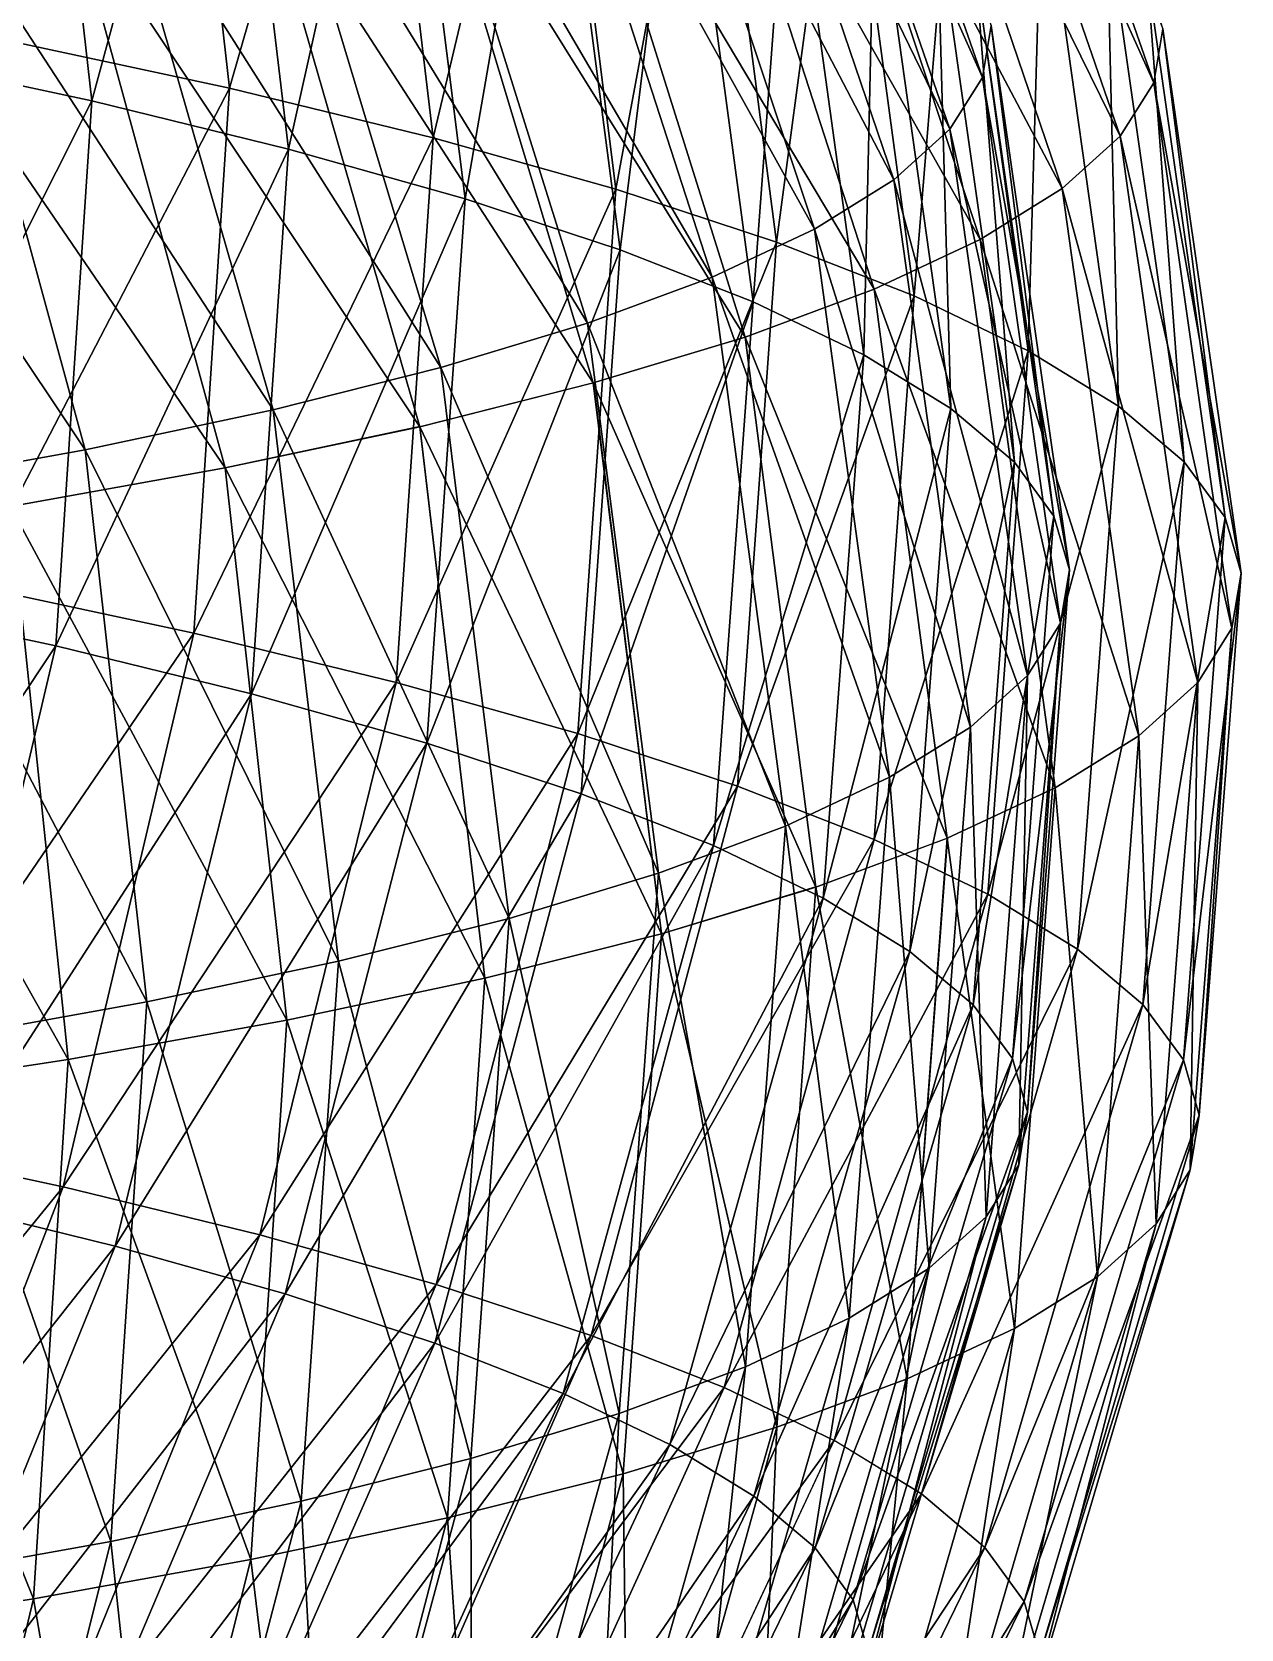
# Model space of a CAD drawing. Header units: metres. Extents: x -144 to 156, y -13 to 466.
# Drawn here: x 120.36 to 155.57, y 235.05 to 281.57 of the extents above; entities that cross this region are included whole.
import ezdxf

# ---------------------------------------------------------------- set-up
doc = ezdxf.new("R2010")
doc.units = ezdxf.units.M

msp = doc.modelspace()

# ---------------------------------------------------------------- linework, layer by layer
for points in [[(119.600586, 281.32654, -1080.3906), (124.352356, 295.54178, -1068.3182), (117.94877, 296.91205, -1076.242), (117.94887, 296.91214, -1076.2418)], [(148.03845, 280.2359, -973.2716), (141.55267, 294.7809, -961.78076), (142.45773, 296.21985, -971.1444), (142.45784, 296.21994, -971.1443)], [(148.03845, 280.2359, -973.2716), (142.45773, 296.21985, -971.1444), (148.2911, 281.7582, -983.08154), (148.29121, 281.7583, -983.0814)], [(153.02823, 280.0858, -972.98975), (146.50928, 294.57803, -961.1555), (147.4475, 296.06976, -970.86255), (147.4476, 296.06985, -970.8624)], [(153.02823, 280.0858, -972.98975), (147.4475, 296.06976, -970.86255), (153.28978, 281.66162, -983.1444), (153.28989, 281.6617, -983.1443)], [(126.11796, 279.93195, -1072.3262), (124.352356, 295.54178, -1068.3182), (119.600586, 281.32654, -1080.3906), (119.600685, 281.32663, -1080.3905)], [(126.11796, 279.93195, -1072.3262), (130.17964, 294.11777, -1059.9706), (124.352356, 295.54178, -1068.3182), (124.352455, 295.54187, -1068.3181)], [(122.10173, 279.5573, -1069.3716), (120.336136, 295.16714, -1065.3636), (115.80177, 280.9054, -1077.167), (115.80187, 280.9055, -1077.1669)], [(122.10173, 279.5573, -1069.3716), (125.965546, 293.79147, -1057.2994), (120.336136, 295.16714, -1065.3636), (120.336235, 295.16724, -1065.3635)], [(147.09404, 278.73438, -963.5008), (139.98915, 293.36893, -952.50024), (141.55267, 294.7809, -961.78076), (141.55278, 294.781, -961.78064)], [(147.09404, 278.73438, -963.5008), (141.55267, 294.7809, -961.78076), (148.03845, 280.2359, -973.2716), (148.03856, 280.236, -973.2715)], [(152.05066, 278.5315, -962.87555), (144.88841, 293.11426, -951.5346), (146.50928, 294.57803, -961.1555), (146.50938, 294.57812, -961.1554)], [(152.05066, 278.5315, -962.87555), (146.50928, 294.57803, -961.1555), (153.02823, 280.0858, -972.98975), (153.02834, 280.08588, -972.9896)], [(132.04878, 278.4826, -1063.8301), (130.17964, 294.11777, -1059.9706), (126.11796, 279.93195, -1072.3262), (126.11806, 279.93204, -1072.326)], [(132.04878, 278.4826, -1063.8301), (135.40216, 292.6469, -1051.2396), (130.17964, 294.11777, -1059.9706), (130.17975, 294.11786, -1059.9705)], [(127.8347, 278.1563, -1061.1589), (125.965546, 293.79147, -1057.2994), (122.10173, 279.5573, -1069.3716), (122.10183, 279.5574, -1069.3715)], [(127.8347, 278.1563, -1061.1589), (131.01079, 292.37054, -1048.8649), (125.965546, 293.79147, -1057.2994), (125.965645, 293.79156, -1057.2993)], [(145.46252, 277.26096, -953.81665), (137.77477, 291.99075, -943.34796), (139.98915, 293.36893, -952.50024), (139.98926, 293.36902, -952.5001)], [(145.46252, 277.26096, -953.81665), (139.98915, 293.36893, -952.50024), (147.09404, 278.73438, -963.5008), (147.09415, 278.73447, -963.5007)], [(150.36179, 277.00632, -952.8511), (142.59282, 291.68558, -942.04675), (144.88841, 293.11426, -951.5346), (144.88852, 293.11435, -951.5345)], [(150.36179, 277.00632, -952.8511), (144.88841, 293.11426, -951.5346), (152.05066, 278.5315, -962.87555), (152.05077, 278.5316, -962.8754)], [(137.36412, 276.98563, -1054.944), (135.40216, 292.6469, -1051.2396), (132.04878, 278.4826, -1063.8301), (132.04889, 278.4827, -1063.83)], [(137.36412, 276.98563, -1054.944), (139.99455, 291.1364, -1042.1678), (135.40216, 292.6469, -1051.2396), (135.40227, 292.647, -1051.2395)], [(132.97275, 276.70926, -1052.5692), (131.01079, 292.37054, -1048.8649), (127.8347, 278.1563, -1061.1589), (127.8348, 278.1564, -1061.1588)], [(132.97275, 276.70926, -1052.5692), (135.44725, 290.91135, -1040.1011), (131.01079, 292.37054, -1048.8649), (131.0109, 292.37064, -1048.8647)], [(143.15182, 275.82288, -944.2664), (134.92027, 290.65314, -934.3685), (137.77477, 291.99075, -943.34796), (137.77487, 291.99084, -943.34784)], [(143.15182, 275.82288, -944.2664), (137.77477, 291.99075, -943.34796), (145.46252, 277.26096, -953.81665), (145.46263, 277.26105, -953.8165)], [(147.96991, 275.51767, -942.9652), (139.63365, 290.2989, -932.73804), (142.59282, 291.68558, -942.04675), (142.59293, 291.68567, -942.04663)], [(147.96991, 275.51767, -942.9652), (142.59282, 291.68558, -942.04675), (150.36179, 277.00632, -952.8511), (150.3619, 277.0064, -952.85095)], [(137.49083, 275.2232, -1043.6443), (135.44725, 290.91135, -1040.1011), (132.97275, 276.70926, -1052.5692), (132.97285, 276.70935, -1052.5691)], [(137.49083, 275.2232, -1043.6443), (139.25336, 289.4209, -1031.0508), (135.44725, 290.91135, -1040.1011), (135.44736, 290.91144, -1040.101)], [(142.03812, 275.44827, -1045.711), (139.99455, 291.1364, -1042.1678), (137.36412, 276.98563, -1054.944), (137.36423, 276.98572, -1054.9438)], [(142.03812, 275.44827, -1045.711), (143.93439, 289.5936, -1032.7994), (139.99455, 291.1364, -1042.1678), (139.99466, 291.1365, -1042.1677)], [(140.17322, 274.4271, -934.8965), (131.4396, 289.36258, -925.6058), (134.92027, 290.65314, -934.3685), (134.92038, 290.65323, -934.3684)], [(140.17322, 274.4271, -934.8965), (134.92027, 290.65314, -934.3685), (143.15182, 275.82288, -944.2664), (143.15193, 275.82297, -944.2663)], [(144.8866, 274.07285, -933.266), (136.02534, 288.961, -923.65393), (139.63365, 290.2989, -932.73804), (139.63376, 290.29898, -932.7379)], [(144.8866, 274.07285, -933.266), (139.63365, 290.2989, -932.73804), (147.96991, 275.51767, -942.9652), (147.97002, 275.51776, -942.9651)], [(136.54118, 273.0804, -925.7526), (127.34972, 288.12537, -917.1023), (131.4396, 289.36258, -925.6058), (131.43971, 289.36267, -925.60565)], [(136.54118, 273.0804, -925.7526), (131.4396, 289.36258, -925.6058), (140.17322, 274.4271, -934.8965), (140.17332, 274.4272, -934.89636)], [(141.36691, 273.70535, -1034.4275), (139.25336, 289.4209, -1031.0508), (137.49083, 275.2232, -1043.6443), (137.49094, 275.2233, -1043.6442)], [(141.36691, 273.70535, -1034.4275), (142.41049, 287.90656, -1021.75806), (139.25336, 289.4209, -1031.0508), (139.25346, 289.421, -1031.0507)], [(146.04797, 273.87805, -1036.1761), (143.93439, 289.5936, -1032.7994), (142.03812, 275.44827, -1045.711), (142.03822, 275.44836, -1045.7109)], [(146.04797, 273.87805, -1036.1761), (147.2025, 288.026, -1023.1802), (143.93439, 289.5936, -1032.7994), (143.9345, 289.5937, -1032.7993)], [(141.12692, 272.67883, -923.8008), (131.78548, 287.67844, -914.83856), (136.02534, 288.961, -923.65393), (136.02545, 288.9611, -923.6538)], [(141.12692, 272.67883, -923.8008), (136.02534, 288.961, -923.65393), (144.8866, 274.07285, -933.266), (144.8867, 274.07294, -933.26587)], [(132.27344, 271.7894, -916.87933), (122.67054, 286.94754, -908.8995), (127.34972, 288.12537, -917.1023), (127.349815, 288.12546, -917.1022)], [(132.27344, 271.7894, -916.87933), (127.34972, 288.12537, -917.1023), (136.54118, 273.0804, -925.7526), (136.54129, 273.0805, -925.7525)], [(149.37413, 272.2826, -1026.386), (147.2025, 288.026, -1023.1802), (146.04797, 273.87805, -1036.1761), (146.04808, 273.87814, -1036.176)], [(149.37413, 272.2826, -1026.386), (149.78296, 286.44128, -1013.3568), (147.2025, 288.026, -1023.1802), (147.2026, 288.0261, -1023.18005)], [(136.7092, 271.34244, -914.6156), (126.93469, 286.4574, -906.33496), (131.78548, 287.67844, -914.83856), (131.78558, 287.67853, -914.83844)], [(136.7092, 271.34244, -914.6156), (131.78548, 287.67844, -914.83856), (141.12692, 272.67883, -923.8008), (141.12703, 272.67892, -923.80066)], [(144.58212, 272.16315, -1024.9639), (142.41049, 287.90656, -1021.75806), (141.36691, 273.70535, -1034.4275), (141.36702, 273.70544, -1034.4274)], [(144.58212, 272.16315, -1024.9639), (144.90335, 286.3756, -1012.2682), (142.41049, 287.90656, -1021.75806), (142.4106, 287.90665, -1021.75793)], [(127.39078, 270.56033, -908.3198), (117.42486, 285.8348, -901.0374), (122.67054, 286.94754, -908.8995), (122.67064, 286.94763, -908.89935)], [(127.39078, 270.56033, -908.3198), (122.67054, 286.94754, -908.8995), (132.27344, 271.7894, -916.87933), (132.27354, 271.7895, -916.8792)], [(131.65494, 270.0702, -905.7554), (121.49665, 285.3039, -898.18463), (126.93469, 286.4574, -906.33496), (126.93479, 286.4575, -906.33484)], [(131.65494, 270.0702, -905.7554), (126.93469, 286.4574, -906.33496), (136.7092, 271.34244, -914.6156), (136.7093, 271.34253, -914.6155)], [(147.12085, 270.60403, -1015.29944), (144.90335, 286.3756, -1012.2682), (144.58212, 272.16315, -1024.9639), (144.58223, 272.16324, -1024.9637)], [(147.12085, 270.60403, -1015.29944), (146.71974, 284.83557, -1002.62744), (144.90335, 286.3756, -1012.2682), (144.90346, 286.3757, -1012.26807)], [(152.00046, 270.6697, -1016.38806), (149.78296, 286.44128, -1013.3568), (149.37413, 272.2826, -1026.386), (149.37424, 272.28268, -1026.3859)], [(152.00046, 270.6697, -1016.38806), (151.6632, 284.84714, -1003.3772), (149.78296, 286.44128, -1013.3568), (149.78307, 286.44138, -1013.3567)], [(121.91697, 269.39923, -900.1159), (111.6383, 284.79263, -893.55444), (117.42486, 285.8348, -901.0374), (117.42496, 285.8349, -901.0373)], [(121.91697, 269.39923, -900.1159), (117.42486, 285.8348, -901.0374), (127.39078, 270.56033, -908.3198), (127.39088, 270.56042, -908.3197)], [(125.98876, 268.8683, -897.26306), (115.49787, 284.22348, -890.4272), (121.49665, 285.3039, -898.18463), (121.49675, 285.304, -898.1845)], [(125.98876, 268.8683, -897.26306), (121.49665, 285.3039, -898.18463), (131.65494, 270.0702, -905.7554), (131.65504, 270.07028, -905.75525)], [(115.87876, 268.31174, -892.30743), (111.6383, 284.79263, -893.55444), (121.91697, 269.39923, -900.1159), (121.91707, 269.39932, -900.1158)], [(148.97064, 269.03568, -1005.4813), (147.85083, 283.29395, -992.88275), (146.71974, 284.83557, -1002.62744), (146.71985, 284.83566, -1002.6273)], [(148.97064, 269.03568, -1005.4813), (146.71974, 284.83557, -1002.62744), (147.12085, 270.60403, -1015.29944), (147.12096, 270.60413, -1015.2993)], [(153.9141, 269.04724, -1006.23114), (152.83405, 283.2513, -993.29004), (151.6632, 284.84714, -1003.3772), (151.6633, 284.84723, -1003.3771)], [(153.9141, 269.04724, -1006.23114), (151.6632, 284.84714, -1003.3772), (152.00046, 270.6697, -1016.38806), (152.00056, 270.6698, -1016.38794)], [(119.73834, 267.74258, -889.1802), (115.49787, 284.22348, -890.4272), (125.98876, 268.8683, -897.26306), (125.98886, 268.86838, -897.26294)], [(150.12256, 267.4657, -995.55743), (148.2911, 281.7582, -983.08154), (147.85083, 283.29395, -992.88275), (147.85094, 283.29404, -992.8826)], [(150.12256, 267.4657, -995.55743), (147.85083, 283.29395, -992.88275), (148.97064, 269.03568, -1005.4813), (148.97075, 269.03577, -1005.4812)], [(155.10574, 267.42307, -995.9647), (153.28978, 281.66162, -983.1444), (152.83405, 283.2513, -993.29004), (152.83415, 283.2514, -993.2899)], [(155.10574, 267.42307, -995.9647), (152.83405, 283.2513, -993.29004), (153.9141, 269.04724, -1006.23114), (153.9142, 269.04733, -1006.231)], [(150.57092, 265.90173, -985.5759), (148.03845, 280.2359, -973.2716), (148.2911, 281.7582, -983.08154), (148.29121, 281.7583, -983.0814)], [(150.57092, 265.90173, -985.5759), (148.2911, 281.7582, -983.08154), (150.12256, 267.4657, -995.55743), (150.12267, 267.4658, -995.5573)], [(155.5696, 265.8051, -985.6388), (153.02823, 280.0858, -972.98975), (153.28978, 281.66162, -983.1444), (153.28989, 281.6617, -983.1443)], [(155.5696, 265.8051, -985.6388), (153.28978, 281.66162, -983.1444), (155.10574, 267.42307, -995.9647), (155.10585, 267.42316, -995.9646)], [(118.5965, 265.4466, -1082.2855), (126.11796, 279.93195, -1072.3262), (119.600586, 281.32654, -1080.3906), (119.600685, 281.32663, -1080.3905)], [(114.79767, 265.02542, -1079.0619), (122.10173, 279.5573, -1069.3716), (115.80177, 280.9054, -1077.167), (115.80187, 280.9055, -1077.1669)], [(150.31361, 264.35138, -975.5856), (147.09404, 278.73438, -963.5008), (148.03845, 280.2359, -973.2716), (148.03856, 280.236, -973.2715)], [(150.31361, 264.35138, -975.5856), (148.03845, 280.2359, -973.2716), (150.57092, 265.90173, -985.5759), (150.57103, 265.90182, -985.5758)], [(155.30339, 264.2013, -975.3037), (152.05066, 278.5315, -962.87555), (153.02823, 280.0858, -972.98975), (153.02834, 280.08588, -972.9896)], [(155.30339, 264.2013, -975.3037), (153.02823, 280.0858, -972.98975), (155.5696, 265.8051, -985.6388), (155.5697, 265.8052, -985.6387)], [(125.07566, 264.06015, -1074.2683), (126.11796, 279.93195, -1072.3262), (118.5965, 265.4466, -1082.2855), (118.596596, 265.4467, -1082.2854)], [(125.07566, 264.06015, -1074.2683), (132.04878, 278.4826, -1063.8301), (126.11796, 279.93195, -1072.3262), (126.11806, 279.93204, -1072.326)], [(121.059425, 263.68552, -1071.3137), (122.10173, 279.5573, -1069.3716), (114.79767, 265.02542, -1079.0619), (114.79777, 265.0255, -1079.0618)], [(121.059425, 263.68552, -1071.3137), (127.8347, 278.1563, -1061.1589), (122.10173, 279.5573, -1069.3716), (122.10183, 279.5574, -1069.3715)], [(149.35184, 262.82224, -965.635), (145.46252, 277.26096, -953.81665), (147.09404, 278.73438, -963.5008), (147.09415, 278.73447, -963.5007)], [(149.35184, 262.82224, -965.635), (147.09404, 278.73438, -963.5008), (150.31361, 264.35138, -975.5856), (150.31372, 264.35147, -975.58545)], [(130.97171, 262.61932, -1065.8221), (132.04878, 278.4826, -1063.8301), (125.07566, 264.06015, -1074.2683), (125.07576, 264.06024, -1074.2682)], [(130.97171, 262.61932, -1065.8221), (137.36412, 276.98563, -1054.944), (132.04878, 278.4826, -1063.8301), (132.04889, 278.4827, -1063.83)], [(154.30843, 262.6194, -965.00977), (150.36179, 277.00632, -952.8511), (152.05066, 278.5315, -962.87555), (152.05077, 278.5316, -962.8754)], [(154.30843, 262.6194, -965.00977), (152.05066, 278.5315, -962.87555), (155.30339, 264.2013, -975.3037), (155.3035, 264.2014, -975.3036)], [(126.757614, 262.29303, -1063.151), (127.8347, 278.1563, -1061.1589), (121.059425, 263.68552, -1071.3137), (121.059525, 263.6856, -1071.3136)], [(126.757614, 262.29303, -1063.151), (132.97275, 276.70926, -1052.5692), (127.8347, 278.1563, -1061.1589), (127.8348, 278.1564, -1061.1588)], [(147.69029, 261.32175, -955.77277), (143.15182, 275.82288, -944.2664), (145.46252, 277.26096, -953.81665), (145.46263, 277.26105, -953.8165)], [(147.69029, 261.32175, -955.77277), (145.46252, 277.26096, -953.81665), (149.35184, 262.82224, -965.635), (149.35194, 262.82233, -965.6349)], [(136.2559, 261.1311, -1056.988), (137.36412, 276.98563, -1054.944), (130.97171, 262.61932, -1065.8221), (130.97182, 262.61942, -1065.822)], [(136.2559, 261.1311, -1056.988), (142.03812, 275.44827, -1045.711), (137.36412, 276.98563, -1054.944), (137.36423, 276.98572, -1054.9438)], [(152.58957, 261.0671, -954.8071), (147.96991, 275.51767, -942.9652), (150.36179, 277.00632, -952.8511), (150.3619, 277.0064, -952.85095)], [(152.58957, 261.0671, -954.8071), (150.36179, 277.00632, -952.8511), (154.30843, 262.6194, -965.00977), (154.30853, 262.61948, -965.00964)], [(131.8645, 260.85474, -1054.6133), (132.97275, 276.70926, -1052.5692), (126.757614, 262.29303, -1063.151), (126.75771, 262.29312, -1063.1509)], [(131.8645, 260.85474, -1054.6133), (137.49083, 275.2232, -1043.6443), (132.97275, 276.70926, -1052.5692), (132.97285, 276.70935, -1052.5691)], [(140.90247, 259.60278, -1047.8092), (142.03812, 275.44827, -1045.711), (136.2559, 261.1311, -1056.988), (136.25601, 261.1312, -1056.9879)], [(145.33711, 259.8572, -946.0469), (140.17322, 274.4271, -934.8965), (143.15182, 275.82288, -944.2664), (143.15193, 275.82297, -944.2663)], [(140.90247, 259.60278, -1047.8092), (146.04797, 273.87805, -1036.1761), (142.03812, 275.44827, -1045.711), (142.03822, 275.44836, -1045.7109)], [(145.33711, 259.8572, -946.0469), (143.15182, 275.82288, -944.2664), (147.69029, 261.32175, -955.77277), (147.6904, 261.32184, -955.77264)], [(150.15518, 259.552, -944.7456), (144.8866, 274.07285, -933.266), (147.96991, 275.51767, -942.9652), (147.97002, 275.51776, -942.9651)], [(150.15518, 259.552, -944.7456), (147.96991, 275.51767, -942.9652), (152.58957, 261.0671, -954.8071), (152.58968, 261.0672, -954.807)], [(136.35518, 259.3777, -1045.7424), (137.49083, 275.2232, -1043.6443), (131.8645, 260.85474, -1054.6133), (131.86461, 260.85483, -1054.6132)], [(136.35518, 259.3777, -1045.7424), (141.36691, 273.70535, -1034.4275), (137.49083, 275.2232, -1043.6443), (137.49094, 275.2233, -1043.6442)], [(142.3037, 258.43573, -936.5046), (136.54118, 273.0804, -925.7526), (140.17322, 274.4271, -934.8965), (140.17332, 274.4272, -934.89636)], [(142.3037, 258.43573, -936.5046), (140.17322, 274.4271, -934.8965), (145.33711, 259.8572, -946.0469), (145.33722, 259.8573, -946.04675)], [(147.01707, 258.08148, -934.8741), (141.12692, 272.67883, -923.8008), (144.8866, 274.07285, -933.266), (144.8867, 274.07294, -933.26587)], [(147.01707, 258.08148, -934.8741), (144.8866, 274.07285, -933.266), (150.15518, 259.552, -944.7456), (150.15529, 259.5521, -944.7455)], [(140.20776, 257.86905, -1036.5817), (141.36691, 273.70535, -1034.4275), (136.35518, 259.3777, -1045.7424), (136.35529, 259.37778, -1045.7423)], [(140.20776, 257.86905, -1036.5817), (144.58212, 272.16315, -1024.9639), (141.36691, 273.70535, -1034.4275), (141.36702, 273.70544, -1034.4274)], [(144.88881, 258.04175, -1038.3303), (146.04797, 273.87805, -1036.1761), (140.90247, 259.60278, -1047.8092), (140.90257, 259.60287, -1047.8091)], [(144.88881, 258.04175, -1038.3303), (149.37413, 272.2826, -1026.386), (146.04797, 273.87805, -1036.1761), (146.04808, 273.87814, -1036.176)], [(138.60487, 257.0643, -927.1925), (132.27344, 271.7894, -916.87933), (136.54118, 273.0804, -925.7526), (136.54129, 273.0805, -925.7525)], [(138.60487, 257.0643, -927.1925), (136.54118, 273.0804, -925.7526), (142.3037, 258.43573, -936.5046), (142.3038, 258.43582, -936.50446)], [(143.1906, 256.66272, -925.24066), (136.7092, 271.34244, -914.6156), (141.12692, 272.67883, -923.8008), (141.12703, 272.67892, -923.80066)], [(143.1906, 256.66272, -925.24066), (141.12692, 272.67883, -923.8008), (147.01707, 258.08148, -934.8741), (147.01718, 258.08157, -934.87396)], [(143.40347, 256.33618, -1027.1754), (144.58212, 272.16315, -1024.9639), (140.20776, 257.86905, -1036.5817), (140.20787, 257.86914, -1036.5815)], [(143.40347, 256.33618, -1027.1754), (147.12085, 270.60403, -1015.29944), (144.58212, 272.16315, -1024.9639), (144.58223, 272.16324, -1024.9637)], [(148.19548, 256.45566, -1028.5975), (149.37413, 272.2826, -1026.386), (144.88881, 258.04175, -1038.3303), (144.88892, 258.04184, -1038.3302)], [(148.19548, 256.45566, -1028.5975), (152.00046, 270.6697, -1016.38806), (149.37413, 272.2826, -1026.386), (149.37424, 272.28268, -1026.3859)], [(134.25862, 255.74953, -918.156), (127.39078, 270.56033, -908.3198), (132.27344, 271.7894, -916.87933), (132.27354, 271.7895, -916.8792)], [(134.25862, 255.74953, -918.156), (132.27344, 271.7894, -916.87933), (138.60487, 257.0643, -927.1925), (138.60498, 257.0644, -927.1924)], [(138.69438, 255.30258, -915.89233), (131.65494, 270.0702, -905.7554), (136.7092, 271.34244, -914.6156), (136.7093, 271.34253, -914.6155)], [(138.69438, 255.30258, -915.89233), (136.7092, 271.34244, -914.6156), (143.1906, 256.66272, -925.24066), (143.1907, 256.6628, -925.24054)], [(129.28615, 254.49786, -909.4391), (121.91697, 269.39923, -900.1159), (127.39078, 270.56033, -908.3198), (127.39088, 270.56042, -908.3197)], [(129.28615, 254.49786, -909.4391), (127.39078, 270.56033, -908.3198), (134.25862, 255.74953, -918.156), (134.25873, 255.74963, -918.1559)], [(145.9268, 254.78656, -1017.5696), (147.12085, 270.60403, -1015.29944), (143.40347, 256.33618, -1027.1754), (143.40358, 256.33627, -1027.1753)], [(145.9268, 254.78656, -1017.5696), (148.97064, 269.03568, -1005.4813), (147.12085, 270.60403, -1015.29944), (147.12096, 270.60413, -1015.2993)], [(150.8064, 254.85223, -1018.6582), (152.00046, 270.6697, -1016.38806), (148.19548, 256.45566, -1028.5975), (148.19559, 256.45575, -1028.5974)], [(150.8064, 254.85223, -1018.6582), (153.9141, 269.04724, -1006.23114), (152.00046, 270.6697, -1016.38806), (152.00056, 270.6698, -1016.38794)], [(133.55031, 254.00774, -906.8746), (125.98876, 268.8683, -897.26306), (131.65494, 270.0702, -905.7554), (131.65504, 270.07028, -905.75525)], [(133.55031, 254.00774, -906.8746), (131.65494, 270.0702, -905.7554), (138.69438, 255.30258, -915.89233), (138.69449, 255.30269, -915.8922)], [(123.711655, 253.31541, -901.0842), (115.87876, 268.31174, -892.30743), (121.91697, 269.39923, -900.1159), (121.91707, 269.39932, -900.1158)], [(123.711655, 253.31541, -901.0842), (121.91697, 269.39923, -900.1159), (129.28615, 254.49786, -909.4391), (129.28625, 254.49797, -909.43896)], [(127.78345, 252.78447, -898.23145), (119.73834, 267.74258, -889.1802), (125.98876, 268.8683, -897.26306), (125.98886, 268.86838, -897.26294)], [(127.78345, 252.78447, -898.23145), (125.98876, 268.8683, -897.26306), (133.55031, 254.00774, -906.8746), (133.55042, 254.00784, -906.87445)], [(147.76538, 253.22772, -1007.81104), (148.97064, 269.03568, -1005.4813), (145.9268, 254.78656, -1017.5696), (145.92691, 254.78667, -1017.56946)], [(147.76538, 253.22772, -1007.81104), (150.12256, 267.4657, -995.55743), (148.97064, 269.03568, -1005.4813), (148.97075, 269.03577, -1005.4812)], [(152.70882, 253.23926, -1008.56085), (153.9141, 269.04724, -1006.23114), (150.8064, 254.85223, -1018.6582), (150.8065, 254.85234, -1018.6581)], [(152.70882, 253.23926, -1008.56085), (155.10574, 267.42307, -995.9647), (153.9141, 269.04724, -1006.23114), (153.9142, 269.04733, -1006.231)], [(117.56238, 252.20792, -893.1322), (115.87876, 268.31174, -892.30743), (123.711655, 253.31541, -901.0842), (123.711754, 253.31552, -901.0841)], [(121.42196, 251.63875, -890.00494), (112.93401, 266.69852, -881.5461), (119.73834, 267.74258, -889.1802), (119.73844, 267.74268, -889.18005)], [(121.42196, 251.63875, -890.00494), (119.73834, 267.74258, -889.1802), (127.78345, 252.78447, -898.23145), (127.78355, 252.78458, -898.2313)], [(148.9103, 251.66725, -997.94727), (150.12256, 267.4657, -995.55743), (147.76538, 253.22772, -1007.81104), (147.76549, 253.22783, -1007.8109)], [(148.9103, 251.66725, -997.94727), (150.57092, 265.90173, -985.5759), (150.12256, 267.4657, -995.55743), (150.12267, 267.4658, -995.5573)], [(153.8935, 251.62462, -998.3546), (155.10574, 267.42307, -995.9647), (152.70882, 253.23926, -1008.56085), (152.70892, 253.23936, -1008.5607)], [(153.8935, 251.62462, -998.3546), (155.5696, 265.8051, -985.6388), (155.10574, 267.42307, -995.9647), (155.10585, 267.42316, -995.9646)], [(114.496735, 250.57614, -882.2351), (112.93401, 266.69852, -881.5461), (121.42196, 251.63875, -890.00494), (121.42206, 251.63885, -890.0048)], [(149.35596, 250.11276, -988.02637), (150.57092, 265.90173, -985.5759), (148.9103, 251.66725, -997.94727), (148.9104, 251.66736, -997.94714)], [(149.35596, 250.11276, -988.02637), (150.31361, 264.35138, -975.5856), (150.57092, 265.90173, -985.5759), (150.57103, 265.90182, -985.5758)], [(154.35463, 250.01616, -988.08923), (155.5696, 265.8051, -985.6388), (153.8935, 251.62462, -998.3546), (153.8936, 251.62473, -998.3545)], [(154.35463, 250.01616, -988.08923), (155.30339, 264.2013, -975.3037), (155.5696, 265.8051, -985.6388), (155.5697, 265.8052, -985.6387)], [(114.983284, 249.27737, -1081.9664), (125.07566, 264.06015, -1074.2683), (118.5965, 265.4466, -1082.2855), (118.596596, 265.4467, -1082.2854)], [(111.184456, 248.85622, -1078.7428), (121.059425, 263.68552, -1071.3137), (114.79767, 265.02542, -1079.0619), (114.79777, 265.0255, -1079.0618)], [(149.10017, 248.57184, -978.0966), (149.35184, 262.82224, -965.635), (150.31361, 264.35138, -975.5856), (150.31372, 264.35147, -975.58545)], [(149.10017, 248.57184, -978.0966), (150.31361, 264.35138, -975.5856), (149.35596, 250.11276, -988.02637), (149.35606, 250.11287, -988.02625)], [(121.27492, 247.93106, -1074.1813), (125.07566, 264.06015, -1074.2683), (114.983284, 249.27737, -1081.9664), (114.98338, 249.27748, -1081.9663)], [(121.27492, 247.93106, -1074.1813), (130.97171, 262.61932, -1065.8221), (125.07566, 264.06015, -1074.2683), (125.07576, 264.06024, -1074.2682)], [(154.08998, 248.42174, -977.81476), (154.30843, 262.6194, -965.00977), (155.30339, 264.2013, -975.3037), (155.3035, 264.2014, -975.3036)], [(154.08998, 248.42174, -977.81476), (155.30339, 264.2013, -975.3037), (154.35463, 250.01616, -988.08923), (154.35474, 250.01627, -988.0891)], [(117.25868, 247.55643, -1071.2267), (121.059425, 263.68552, -1071.3137), (111.184456, 248.85622, -1078.7428), (111.184555, 248.85632, -1078.7427)], [(117.25868, 247.55643, -1071.2267), (126.757614, 262.29303, -1063.151), (121.059425, 263.68552, -1071.3137), (121.059525, 263.6856, -1071.3136)], [(148.14426, 247.05197, -968.2064), (147.69029, 261.32175, -955.77277), (149.35184, 262.82224, -965.635), (149.35194, 262.82233, -965.6349)], [(148.14426, 247.05197, -968.2064), (149.35184, 262.82224, -965.635), (149.10017, 248.57184, -978.0966), (149.10028, 248.57195, -978.0965)], [(127.0003, 246.53192, -1065.9795), (130.97171, 262.61932, -1065.8221), (121.27492, 247.93106, -1074.1813), (121.27502, 247.93117, -1074.1812)], [(127.0003, 246.53192, -1065.9795), (136.2559, 261.1311, -1056.988), (130.97171, 262.61932, -1065.8221), (130.97182, 262.61942, -1065.822)], [(153.10085, 246.84909, -967.5812), (152.58957, 261.0671, -954.8071), (154.30843, 262.6194, -965.00977), (154.30853, 262.61948, -965.00964)], [(153.10085, 246.84909, -967.5812), (154.30843, 262.6194, -965.00977), (154.08998, 248.42174, -977.81476), (154.09009, 248.42184, -977.81464)], [(122.786224, 246.20563, -1063.3083), (126.757614, 262.29303, -1063.151), (117.25868, 247.55643, -1071.2267), (117.25878, 247.55653, -1071.2266)], [(122.786224, 246.20563, -1063.3083), (131.8645, 260.85474, -1054.6133), (126.757614, 262.29303, -1063.151), (126.75771, 262.29312, -1063.1509)], [(132.13155, 245.08679, -1057.4011), (136.2559, 261.1311, -1056.988), (127.0003, 246.53192, -1065.9795), (127.0004, 246.53203, -1065.9794)], [(132.13155, 245.08679, -1057.4011), (140.90247, 259.60278, -1047.8092), (136.2559, 261.1311, -1056.988), (136.25601, 261.1312, -1056.9879)], [(146.4928, 245.56056, -958.40393), (145.33711, 259.8572, -946.0469), (147.69029, 261.32175, -955.77277), (147.6904, 261.32184, -955.77264)], [(146.4928, 245.56056, -958.40393), (147.69029, 261.32175, -955.77277), (148.14426, 247.05197, -968.2064), (148.14436, 247.05208, -968.2063)], [(151.39207, 245.30591, -957.43835), (150.15518, 259.552, -944.7456), (152.58957, 261.0671, -954.8071), (152.58968, 261.0672, -954.807)], [(151.39207, 245.30591, -957.43835), (152.58957, 261.0671, -954.8071), (153.10085, 246.84909, -967.5812), (153.10095, 246.8492, -967.58105)], [(127.74015, 244.81044, -1055.0264), (131.8645, 260.85474, -1054.6133), (122.786224, 246.20563, -1063.3083), (122.78632, 246.20573, -1063.3082)], [(127.74015, 244.81044, -1055.0264), (136.35518, 259.3777, -1045.7424), (131.8645, 260.85474, -1054.6133), (131.86461, 260.85483, -1054.6132)], [(136.64363, 243.60269, -1048.488), (140.90247, 259.60278, -1047.8092), (132.13155, 245.08679, -1057.4011), (132.13165, 245.0869, -1057.401)], [(136.64363, 243.60269, -1048.488), (144.88881, 258.04175, -1038.3303), (140.90247, 259.60278, -1047.8092), (140.90257, 259.60287, -1047.8091)], [(144.15387, 244.1049, -948.73706), (142.3037, 258.43573, -936.5046), (145.33711, 259.8572, -946.0469), (145.33722, 259.8573, -946.04675)], [(144.15387, 244.1049, -948.73706), (145.33711, 259.8572, -946.0469), (146.4928, 245.56056, -958.40393), (146.4929, 245.56067, -958.4038)], [(132.09634, 243.37762, -1046.4213), (136.35518, 259.3777, -1045.7424), (127.74015, 244.81044, -1055.0264), (127.74025, 244.81055, -1055.0262)], [(132.09634, 243.37762, -1046.4213), (140.20776, 257.86905, -1036.5817), (136.35518, 259.3777, -1045.7424), (136.35529, 259.37778, -1045.7423)], [(148.97195, 243.79971, -947.4358), (147.01707, 258.08148, -934.8741), (150.15518, 259.552, -944.7456), (150.15529, 259.5521, -944.7455)], [(148.97195, 243.79971, -947.4358), (150.15518, 259.552, -944.7456), (151.39207, 245.30591, -957.43835), (151.39218, 245.30602, -957.43823)], [(141.13887, 242.69206, -939.2527), (138.60487, 257.0643, -927.1925), (142.3037, 258.43573, -936.5046), (142.3038, 258.43582, -936.50446)], [(141.13887, 242.69206, -939.2527), (142.3037, 258.43573, -936.5046), (144.15387, 244.1049, -948.73706), (144.15398, 244.10501, -948.73694)], [(135.83354, 241.91417, -1037.5347), (140.20776, 257.86905, -1036.5817), (132.09634, 243.37762, -1046.4213), (132.09645, 243.37773, -1046.4211)], [(135.83354, 241.91417, -1037.5347), (143.40347, 256.33618, -1027.1754), (140.20776, 257.86905, -1036.5817), (140.20787, 257.86914, -1036.5815)], [(140.5146, 242.08685, -1039.2834), (144.88881, 258.04175, -1038.3303), (136.64363, 243.60269, -1048.488), (136.64374, 243.6028, -1048.4879)], [(140.5146, 242.08685, -1039.2834), (148.19548, 256.45566, -1028.5975), (144.88881, 258.04175, -1038.3303), (144.88892, 258.04184, -1038.3302)], [(145.85223, 242.33781, -937.62213), (143.1906, 256.66272, -925.24066), (147.01707, 258.08148, -934.8741), (147.01718, 258.08157, -934.87396)], [(145.85223, 242.33781, -937.62213), (147.01707, 258.08148, -934.8741), (148.97195, 243.79971, -947.4358), (148.97206, 243.79982, -947.43567)], [(137.46246, 241.32893, -929.9971), (134.25862, 255.74953, -918.156), (138.60487, 257.0643, -927.1925), (138.60498, 257.0644, -927.1924)], [(137.46246, 241.32893, -929.9971), (138.60487, 257.0643, -927.1925), (141.13887, 242.69206, -939.2527), (141.13898, 242.69217, -939.25256)], [(138.93356, 240.4272, -1028.4102), (143.40347, 256.33618, -1027.1754), (135.83354, 241.91417, -1037.5347), (135.83365, 241.91428, -1037.5345)], [(142.0482, 240.92735, -928.04517), (138.69438, 255.30258, -915.89233), (143.1906, 256.66272, -925.24066), (143.1907, 256.6628, -925.24054)], [(138.93356, 240.4272, -1028.4102), (145.9268, 254.78656, -1017.5696), (143.40347, 256.33618, -1027.1754), (143.40358, 256.33627, -1027.1753)], [(143.72557, 240.54668, -1029.8323), (148.19548, 256.45566, -1028.5975), (140.5146, 242.08685, -1039.2834), (140.51471, 242.08696, -1039.2833)], [(142.0482, 240.92735, -928.04517), (143.1906, 256.66272, -925.24066), (145.85223, 242.33781, -937.62213), (145.85234, 242.33792, -937.622)], [(143.72557, 240.54668, -1029.8323), (150.8064, 254.85223, -1018.6582), (148.19548, 256.45566, -1028.5975), (148.19559, 256.45575, -1028.5974)], [(133.14258, 240.02214, -921.0154), (129.28615, 254.49786, -909.4391), (134.25862, 255.74953, -918.156), (134.25873, 255.74963, -918.1559)], [(133.14258, 240.02214, -921.0154), (134.25862, 255.74953, -918.156), (137.46246, 241.32893, -929.9971), (137.46257, 241.32904, -929.99695)], [(137.57834, 239.5752, -918.75165), (133.55031, 254.00774, -906.8746), (138.69438, 255.30258, -915.89233), (138.69449, 255.30269, -915.8922)], [(137.57834, 239.5752, -918.75165), (138.69438, 255.30258, -915.89233), (142.0482, 240.92735, -928.04517), (142.04831, 240.92746, -928.04504)], [(128.20027, 238.77808, -912.3513), (123.711655, 253.31541, -901.0842), (129.28615, 254.49786, -909.4391), (129.28625, 254.49797, -909.43896)], [(128.20027, 238.77808, -912.3513), (129.28615, 254.49786, -909.4391), (133.14258, 240.02214, -921.0154), (133.14268, 240.02225, -921.01526)], [(141.3813, 238.92398, -1019.09204), (145.9268, 254.78656, -1017.5696), (138.93356, 240.4272, -1028.4102), (138.93367, 240.4273, -1028.41)], [(141.3813, 238.92398, -1019.09204), (147.76538, 253.22772, -1007.81104), (145.9268, 254.78656, -1017.5696), (145.92691, 254.78667, -1017.56946)], [(146.26093, 238.98965, -1020.18066), (150.8064, 254.85223, -1018.6582), (143.72557, 240.54668, -1029.8323), (143.72568, 240.54678, -1029.8322)], [(146.26093, 238.98965, -1020.18066), (152.70882, 253.23926, -1008.56085), (150.8064, 254.85223, -1018.6582), (150.8065, 254.85234, -1018.6581)], [(132.46443, 238.28793, -909.7868), (127.78345, 252.78447, -898.23145), (133.55031, 254.00774, -906.8746), (133.55042, 254.00784, -906.87445)], [(132.46443, 238.28793, -909.7868), (133.55031, 254.00774, -906.8746), (137.57834, 239.5752, -918.75165), (137.57845, 239.5753, -918.7515)], [(122.659584, 237.60278, -904.0471), (117.56238, 252.20792, -893.1322), (123.711655, 253.31541, -901.0842), (123.711754, 253.31552, -901.0841)], [(122.659584, 237.60278, -904.0471), (123.711655, 253.31541, -901.0842), (128.20027, 238.77808, -912.3513), (128.20038, 238.77818, -912.3512)], [(143.16483, 237.41182, -1009.6258), (147.76538, 253.22772, -1007.81104), (141.3813, 238.92398, -1019.09204), (141.38141, 238.92409, -1019.0919)], [(143.16483, 237.41182, -1009.6258), (148.9103, 251.66725, -997.94727), (147.76538, 253.22772, -1007.81104), (147.76549, 253.22783, -1007.8109)], [(148.10828, 237.42337, -1010.37555), (152.70882, 253.23926, -1008.56085), (146.26093, 238.98965, -1020.18066), (146.26103, 238.98976, -1020.18054)], [(148.10828, 237.42337, -1010.37555), (153.8935, 251.62462, -998.3546), (152.70882, 253.23926, -1008.56085), (152.70892, 253.23936, -1008.5607)], [(126.73137, 237.07184, -901.19434), (121.42196, 251.63875, -890.00494), (127.78345, 252.78447, -898.23145), (127.78355, 252.78458, -898.2313)], [(126.73137, 237.07184, -901.19434), (127.78345, 252.78447, -898.23145), (132.46443, 238.28793, -909.7868), (132.46454, 238.28804, -909.7867)], [(116.54761, 236.502, -896.1433), (117.56238, 252.20792, -893.1322), (122.659584, 237.60278, -904.0471), (122.65968, 237.60289, -904.047)], [(144.27545, 235.89809, -1000.05743), (148.9103, 251.66725, -997.94727), (143.16483, 237.41182, -1009.6258), (143.16493, 237.41193, -1009.6257)], [(144.27545, 235.89809, -1000.05743), (149.35596, 250.11276, -988.02637), (148.9103, 251.66725, -997.94727), (148.9104, 251.66736, -997.94714)], [(120.40719, 235.93285, -893.01605), (114.496735, 250.57614, -882.2351), (121.42196, 251.63875, -890.00494), (121.42206, 251.63885, -890.0048)], [(120.40719, 235.93285, -893.01605), (121.42196, 251.63875, -890.00494), (126.73137, 237.07184, -901.19434), (126.73147, 237.07195, -901.1942)], [(149.25867, 235.85545, -1000.4647), (153.8935, 251.62462, -998.3546), (148.10828, 237.42337, -1010.37555), (148.10838, 237.42348, -1010.3754)], [(149.25867, 235.85545, -1000.4647), (154.35463, 250.01616, -988.08923), (153.8935, 251.62462, -998.3546), (153.8936, 251.62473, -998.3545)], [(113.52255, 234.87646, -885.2918), (114.496735, 250.57614, -882.2351), (120.40719, 235.93285, -893.01605), (120.40729, 235.93295, -893.0159)], [(144.70776, 234.39015, -990.4336), (149.35596, 250.11276, -988.02637), (144.27545, 235.89809, -1000.05743), (144.27556, 235.8982, -1000.0573)], [(144.70776, 234.39015, -990.4336), (149.10017, 248.57184, -978.0966), (149.35596, 250.11276, -988.02637), (149.35606, 250.11287, -988.02625)], [(149.70644, 234.29355, -990.49646), (154.35463, 250.01616, -988.08923), (149.25867, 235.85545, -1000.4647), (149.25877, 235.85556, -1000.4646)], [(149.70644, 234.29355, -990.49646), (154.08998, 248.42174, -977.81476), (154.35463, 250.01616, -988.08923), (154.35474, 250.01627, -988.0891)], [(108.99052, 232.84433, -1079.628), (121.27492, 247.93106, -1074.1813), (114.983284, 249.27737, -1081.9664), (114.98338, 249.27748, -1081.9663)], [(144.45967, 232.89537, -980.8012), (148.14426, 247.05197, -968.2064), (149.10017, 248.57184, -978.0966), (149.10028, 248.57195, -978.0965)], [(144.45967, 232.89537, -980.8012), (149.10017, 248.57184, -978.0966), (144.70776, 234.39015, -990.4336), (144.70787, 234.39026, -990.4335)], [(149.44946, 232.74527, -980.51935), (153.10085, 246.84909, -967.5812), (154.08998, 248.42174, -977.81476), (154.09009, 248.42184, -977.81464)], [(149.44946, 232.74527, -980.51935), (154.08998, 248.42174, -977.81476), (149.70644, 234.29355, -990.49646), (149.70654, 234.29366, -990.49634)], [(114.95845, 231.56728, -1072.2434), (121.27492, 247.93106, -1074.1813), (108.99052, 232.84433, -1079.628), (108.990616, 232.84444, -1079.6279)], [(110.942215, 231.19264, -1069.2888), (122.786224, 246.20563, -1063.3083), (117.25868, 247.55643, -1071.2267), (117.25878, 247.55653, -1071.2266)], [(114.95845, 231.56728, -1072.2434), (127.0003, 246.53192, -1065.9795), (121.27492, 247.93106, -1074.1813), (121.27502, 247.93117, -1074.1812)], [(143.53236, 231.42102, -971.2072), (146.4928, 245.56056, -958.40393), (148.14426, 247.05197, -968.2064), (148.14436, 247.05208, -968.2063)], [(143.53236, 231.42102, -971.2072), (148.14426, 247.05197, -968.2064), (144.45967, 232.89537, -980.8012), (144.45978, 232.89548, -980.8011)], [(148.48897, 231.21814, -970.582), (151.39207, 245.30591, -957.43835), (153.10085, 246.84909, -967.5812), (153.10095, 246.8492, -967.58105)], [(148.48897, 231.21814, -970.582), (153.10085, 246.84909, -967.5812), (149.44946, 232.74527, -980.51935), (149.44957, 232.74538, -980.5192)], [(116.17519, 229.91385, -1061.7925), (122.786224, 246.20563, -1063.3083), (110.942215, 231.19264, -1069.2888), (110.942314, 231.19275, -1069.2887)], [(120.38926, 230.24014, -1064.4637), (127.0003, 246.53192, -1065.9795), (114.95845, 231.56728, -1072.2434), (114.95855, 231.56738, -1072.2433)], [(116.17519, 229.91385, -1061.7925), (127.74015, 244.81044, -1055.0264), (122.786224, 246.20563, -1063.3083), (122.78632, 246.20573, -1063.3082)], [(120.38926, 230.24014, -1064.4637), (132.13155, 245.08679, -1057.4011), (127.0003, 246.53192, -1065.9795), (127.0004, 246.53203, -1065.9794)], [(141.93036, 229.97429, -961.6983), (144.15387, 244.1049, -948.73706), (146.4928, 245.56056, -958.40393), (146.4929, 245.56067, -958.4038)], [(141.93036, 229.97429, -961.6983), (146.4928, 245.56056, -958.40393), (143.53236, 231.42102, -971.2072), (143.53247, 231.42113, -971.2071)], [(146.82964, 229.71964, -960.7327), (148.97195, 243.79971, -947.4358), (151.39207, 245.30591, -957.43835), (151.39218, 245.30602, -957.43823)], [(146.82964, 229.71964, -960.7327), (151.39207, 245.30591, -957.43835), (148.48897, 231.21814, -970.582), (148.48907, 231.21825, -970.58185)], [(120.86511, 228.593, -1053.9519), (127.74015, 244.81044, -1055.0264), (116.17519, 229.91385, -1061.7925), (116.17529, 229.91396, -1061.7924)], [(125.2565, 228.86935, -1056.3267), (132.13155, 245.08679, -1057.4011), (120.38926, 230.24014, -1064.4637), (120.38936, 230.24025, -1064.4636)], [(120.86511, 228.593, -1053.9519), (132.09634, 243.37762, -1046.4213), (127.74015, 244.81044, -1055.0264), (127.74025, 244.81055, -1055.0262)], [(125.2565, 228.86935, -1056.3267), (136.64363, 243.60269, -1048.488), (132.13155, 245.08679, -1057.4011), (132.13165, 245.0869, -1057.401)], [(139.6615, 228.56223, -952.3209), (141.13887, 242.69206, -939.2527), (144.15387, 244.1049, -948.73706), (144.15398, 244.10501, -948.73694)], [(139.6615, 228.56223, -952.3209), (144.15387, 244.1049, -948.73706), (141.93036, 229.97429, -961.6983), (141.93047, 229.9744, -961.6982)], [(144.47955, 228.25703, -951.0197), (145.85223, 242.33781, -937.62213), (148.97195, 243.79971, -947.4358), (148.97206, 243.79982, -947.43567)], [(144.47955, 228.25703, -951.0197), (148.97195, 243.79971, -947.4358), (146.82964, 229.71964, -960.7327), (146.82974, 229.71974, -960.7326)], [(124.989136, 227.23654, -1045.8054), (132.09634, 243.37762, -1046.4213), (120.86511, 228.593, -1053.9519), (120.86521, 228.59311, -1053.9518)], [(124.989136, 227.23654, -1045.8054), (135.83354, 241.91417, -1037.5347), (132.09634, 243.37762, -1046.4213), (132.09645, 243.37773, -1046.4211)], [(129.53644, 227.46161, -1047.8721), (136.64363, 243.60269, -1048.488), (125.2565, 228.86935, -1056.3267), (125.2566, 228.86946, -1056.3265)], [(129.53644, 227.46161, -1047.8721), (140.5146, 242.08685, -1039.2834), (136.64363, 243.60269, -1048.488), (136.64374, 243.6028, -1048.4879)], [(136.73679, 227.1917, -943.1206), (137.46246, 241.32893, -929.9971), (141.13887, 242.69206, -939.2527), (141.13898, 242.69217, -939.25256)], [(136.73679, 227.1917, -943.1206), (141.13887, 242.69206, -939.2527), (139.6615, 228.56223, -952.3209), (139.6616, 228.56233, -952.3208)], [(128.52719, 225.85107, -1037.3925), (135.83354, 241.91417, -1037.5347), (124.989136, 227.23654, -1045.8054), (124.989235, 227.23665, -1045.8053)], [(128.52719, 225.85107, -1037.3925), (138.93356, 240.4272, -1028.4102), (135.83354, 241.91417, -1037.5347), (135.83365, 241.91428, -1037.5345)], [(133.20825, 226.02377, -1039.1411), (140.5146, 242.08685, -1039.2834), (129.53644, 227.46161, -1047.8721), (129.53654, 227.46172, -1047.872)], [(133.20825, 226.02377, -1039.1411), (143.72557, 240.54668, -1029.8323), (140.5146, 242.08685, -1039.2834), (140.51471, 242.08696, -1039.2833)], [(141.45016, 226.83745, -941.49005), (142.0482, 240.92735, -928.04517), (145.85223, 242.33781, -937.62213), (145.85234, 242.33792, -937.622)], [(141.45016, 226.83745, -941.49005), (145.85223, 242.33781, -937.62213), (144.47955, 228.25703, -951.0197), (144.47966, 228.25714, -951.0196)], [(133.17049, 225.86938, -934.1422), (133.14258, 240.02214, -921.0154), (137.46246, 241.32893, -929.9971), (137.46257, 241.32904, -929.99695)], [(133.17049, 225.86938, -934.1422), (137.46246, 241.32893, -929.9971), (136.73679, 227.1917, -943.1206), (136.7369, 227.1918, -943.1205)], [(136.25401, 224.56284, -1030.1763), (143.72557, 240.54668, -1029.8323), (133.20825, 226.02377, -1039.1411), (133.20836, 226.02388, -1039.141)], [(136.25401, 224.56284, -1030.1763), (146.26093, 238.98965, -1020.18066), (143.72557, 240.54668, -1029.8323), (143.72568, 240.54678, -1029.8322)], [(137.75623, 225.4678, -932.1903), (137.57834, 239.5752, -918.75165), (142.0482, 240.92735, -928.04517), (142.04831, 240.92746, -928.04504)], [(137.75623, 225.4678, -932.1903), (142.0482, 240.92735, -928.04517), (141.45016, 226.83745, -941.49005), (141.45027, 226.83755, -941.4899)], [(131.462, 224.44336, -1028.7542), (138.93356, 240.4272, -1028.4102), (128.52719, 225.85107, -1037.3925), (128.5273, 225.85118, -1037.3923)], [(131.462, 224.44336, -1028.7542), (141.3813, 238.92398, -1019.09204), (138.93356, 240.4272, -1028.4102), (138.93367, 240.4273, -1028.41)], [(128.97997, 224.60173, -925.42944), (128.20027, 238.77808, -912.3513), (133.14258, 240.02214, -921.0154), (133.14268, 240.02225, -921.01526)], [(128.97997, 224.60173, -925.42944), (133.14258, 240.02214, -921.0154), (133.17049, 225.86938, -934.1422), (133.1706, 225.86949, -934.1421)], [(133.41573, 224.15479, -923.1658), (132.46443, 238.28793, -909.7868), (137.57834, 239.5752, -918.75165), (137.57845, 239.5753, -918.7515)], [(133.41573, 224.15479, -923.1658), (137.57834, 239.5752, -918.75165), (137.75623, 225.4678, -932.1903), (137.75633, 225.46791, -932.1902)], [(124.18565, 223.39491, -917.0249), (122.659584, 237.60278, -904.0471), (128.20027, 238.77808, -912.3513), (128.20038, 238.77818, -912.3512)], [(124.18565, 223.39491, -917.0249), (128.20027, 238.77808, -912.3513), (128.97997, 224.60173, -925.42944), (128.98007, 224.60184, -925.4293)], [(133.7793, 223.02025, -1019.9326), (141.3813, 238.92398, -1019.09204), (131.462, 224.44336, -1028.7542), (131.46211, 224.44347, -1028.754)], [(133.7793, 223.02025, -1019.9326), (143.16483, 237.41182, -1009.6258), (141.3813, 238.92398, -1019.09204), (141.38141, 238.92409, -1019.0919)], [(138.65892, 223.08592, -1021.02124), (146.26093, 238.98965, -1020.18066), (136.25401, 224.56284, -1030.1763), (136.25412, 224.56294, -1030.1761)], [(138.65892, 223.08592, -1021.02124), (148.10828, 237.42337, -1010.37555), (146.26093, 238.98965, -1020.18066), (146.26103, 238.98976, -1020.18054)], [(128.44983, 222.90479, -914.4604), (126.73137, 237.07184, -901.19434), (132.46443, 238.28793, -909.7868), (132.46454, 238.28804, -909.7867)], [(128.44983, 222.90479, -914.4604), (132.46443, 238.28793, -909.7868), (133.41573, 224.15479, -923.1658), (133.41583, 224.15489, -923.16565)], [(118.81092, 222.25482, -908.9694), (116.54761, 236.502, -896.1433), (122.659584, 237.60278, -904.0471), (122.65968, 237.60289, -904.047)], [(118.81092, 222.25482, -908.9694), (122.659584, 237.60278, -904.0471), (124.18565, 223.39491, -917.0249), (124.18575, 223.39502, -917.0248)], [(135.46777, 221.58867, -1010.9708), (143.16483, 237.41182, -1009.6258), (133.7793, 223.02025, -1019.9326), (133.7794, 223.02036, -1019.9325)], [(135.46777, 221.58867, -1010.9708), (144.27545, 235.89809, -1000.05743), (143.16483, 237.41182, -1009.6258), (143.16493, 237.41193, -1009.6257)], [(140.41122, 221.60022, -1011.72064), (148.10828, 237.42337, -1010.37555), (138.65892, 223.08592, -1021.02124), (138.65903, 223.08603, -1021.0211)], [(140.41122, 221.60022, -1011.72064), (149.25867, 235.85545, -1000.4647), (148.10828, 237.42337, -1010.37555), (148.10838, 237.42348, -1010.3754)], [(122.882706, 221.72388, -906.1166), (120.40719, 235.93285, -893.01605), (126.73137, 237.07184, -901.19434), (126.73147, 237.07195, -901.1942)], [(122.882706, 221.72388, -906.1166), (126.73137, 237.07184, -901.19434), (128.44983, 222.90479, -914.4604), (128.44994, 222.90489, -914.46027)], [(116.74156, 220.61786, -898.17505), (113.52255, 234.87646, -885.2918), (120.40719, 235.93285, -893.01605), (120.40729, 235.93295, -893.0159)], [(116.74156, 220.61786, -898.17505), (120.40719, 235.93285, -893.01605), (122.882706, 221.72388, -906.1166), (122.882805, 221.72398, -906.11646)], [(136.51921, 220.15561, -1001.9124), (144.27545, 235.89809, -1000.05743), (135.46777, 221.58867, -1010.9708), (135.46788, 221.58878, -1010.9707)], [(136.51921, 220.15561, -1001.9124), (144.70776, 234.39015, -990.4336), (144.27545, 235.89809, -1000.05743), (144.27556, 235.8982, -1000.0573)], [(141.50243, 220.11298, -1002.3197), (149.25867, 235.85545, -1000.4647), (140.41122, 221.60022, -1011.72064), (140.41133, 221.60033, -1011.7205)], [(141.50243, 220.11298, -1002.3197), (149.70644, 234.29355, -990.49646), (149.25867, 235.85545, -1000.4647), (149.25877, 235.85556, -1000.4646)]]:
    msp.add_3dface(points)

doc.saveas('drawing.dxf')
